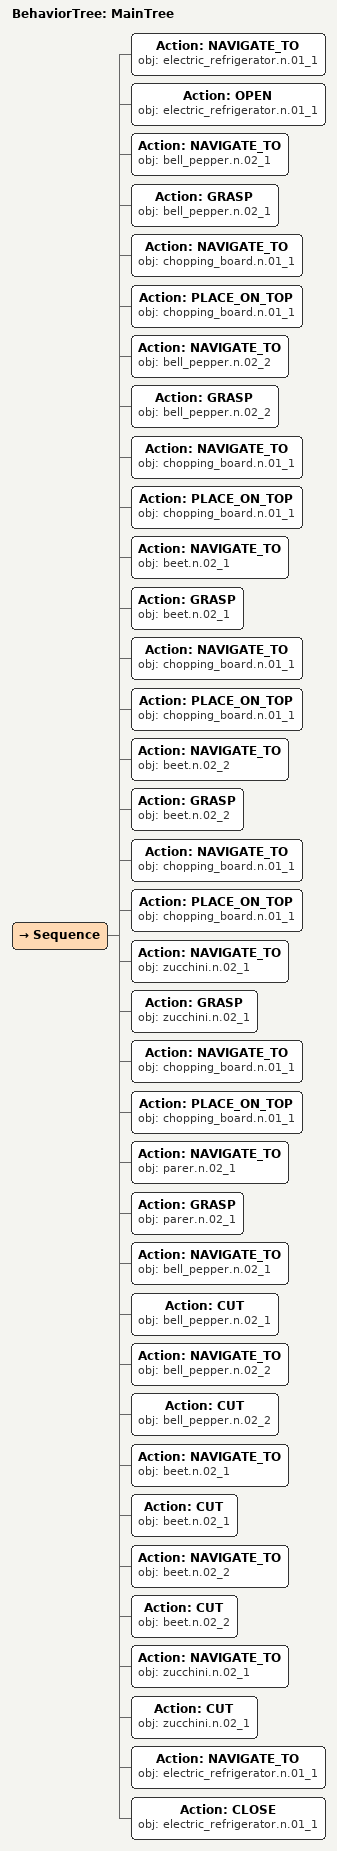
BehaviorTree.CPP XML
<root main_tree_to_execute="MainTree">
  <BehaviorTree ID="MainTree">
    <Sequence>
      <Action ID="NAVIGATE_TO" obj="electric_refrigerator.n.01_1"/>
      <Action ID="OPEN" obj="electric_refrigerator.n.01_1"/>
      <Action ID="NAVIGATE_TO" obj="bell_pepper.n.02_1"/>
      <Action ID="GRASP" obj="bell_pepper.n.02_1"/>
      <Action ID="NAVIGATE_TO" obj="chopping_board.n.01_1"/>
      <Action ID="PLACE_ON_TOP" obj="chopping_board.n.01_1"/>
      <Action ID="NAVIGATE_TO" obj="bell_pepper.n.02_2"/>
      <Action ID="GRASP" obj="bell_pepper.n.02_2"/>
      <Action ID="NAVIGATE_TO" obj="chopping_board.n.01_1"/>
      <Action ID="PLACE_ON_TOP" obj="chopping_board.n.01_1"/>
      <Action ID="NAVIGATE_TO" obj="beet.n.02_1"/>
      <Action ID="GRASP" obj="beet.n.02_1"/>
      <Action ID="NAVIGATE_TO" obj="chopping_board.n.01_1"/>
      <Action ID="PLACE_ON_TOP" obj="chopping_board.n.01_1"/>
      <Action ID="NAVIGATE_TO" obj="beet.n.02_2"/>
      <Action ID="GRASP" obj="beet.n.02_2"/>
      <Action ID="NAVIGATE_TO" obj="chopping_board.n.01_1"/>
      <Action ID="PLACE_ON_TOP" obj="chopping_board.n.01_1"/>
      <Action ID="NAVIGATE_TO" obj="zucchini.n.02_1"/>
      <Action ID="GRASP" obj="zucchini.n.02_1"/>
      <Action ID="NAVIGATE_TO" obj="chopping_board.n.01_1"/>
      <Action ID="PLACE_ON_TOP" obj="chopping_board.n.01_1"/>
      <Action ID="NAVIGATE_TO" obj="parer.n.02_1"/>
      <Action ID="GRASP" obj="parer.n.02_1"/>
      <Action ID="NAVIGATE_TO" obj="bell_pepper.n.02_1"/>
      <Action ID="CUT" obj="bell_pepper.n.02_1"/>
      <Action ID="NAVIGATE_TO" obj="bell_pepper.n.02_2"/>
      <Action ID="CUT" obj="bell_pepper.n.02_2"/>
      <Action ID="NAVIGATE_TO" obj="beet.n.02_1"/>
      <Action ID="CUT" obj="beet.n.02_1"/>
      <Action ID="NAVIGATE_TO" obj="beet.n.02_2"/>
      <Action ID="CUT" obj="beet.n.02_2"/>
      <Action ID="NAVIGATE_TO" obj="zucchini.n.02_1"/>
      <Action ID="CUT" obj="zucchini.n.02_1"/>
      <Action ID="NAVIGATE_TO" obj="electric_refrigerator.n.01_1"/>
      <Action ID="CLOSE" obj="electric_refrigerator.n.01_1"/>
    </Sequence>
  </BehaviorTree>
</root>
